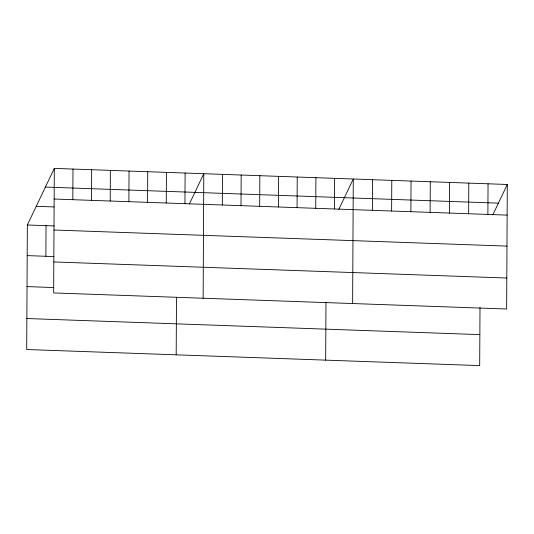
<?xml version="1.0" encoding="UTF-8"?>
<svg xmlns="http://www.w3.org/2000/svg" width="534" height="534" viewBox="0 0 534 534"><rect width="100%" height="100%" fill="white"/><g stroke="black" fill="none" stroke-linecap="round" stroke-linejoin="round"><path stroke-width="0.8" d="M54.308 168.397L53.654 292.932L506.646 309.012L507.3 184.477L54.308 168.397L27.354 224.988L26.7 349.523L479.692 365.603L479.999 307.477M45.877 256.28L46.037 225.648M72.831 199.689L72.991 169.058M91.521 200.35L91.681 169.725M110.204 201.018L110.364 170.386M128.888 201.678L129.048 171.047M147.578 202.346L147.738 171.714M166.261 203.007L166.421 172.375M176.187 354.83L176.487 297.498M184.951 203.668L185.111 173.036M203.14 298.239L203.794 173.704L189.336 204.061M222.318 204.996L222.478 174.364M241.008 205.657L241.168 175.032M259.691 206.324L259.851 175.693M278.381 206.985L278.541 176.353M297.064 207.653L297.224 177.021M315.748 208.313L315.908 177.682M325.673 360.136L325.974 302.805M334.438 208.974L334.598 178.343M352.627 303.546L353.281 179.01L338.823 209.368M372.372 210.323L372.532 179.691M391.629 211.01L391.789 180.379M410.88 211.691L411.04 181.059M430.13 212.372L430.291 181.74M449.381 213.059L449.541 182.428M468.638 213.74L468.799 183.109M487.889 214.428L488.049 183.796M492.842 214.835L507.3 184.477M45.41 187.067L498.402 203.154M54.148 199.028L507.14 215.109M36.245 206.311L54.121 206.945M27.354 224.988L54.161 225.935M53.981 230.014L506.98 246.101M27.194 255.612L54.001 256.567M53.814 261.947L506.813 278.027M27.027 286.604L53.841 287.559M26.86 318.531L479.859 334.618"/></g></svg>
